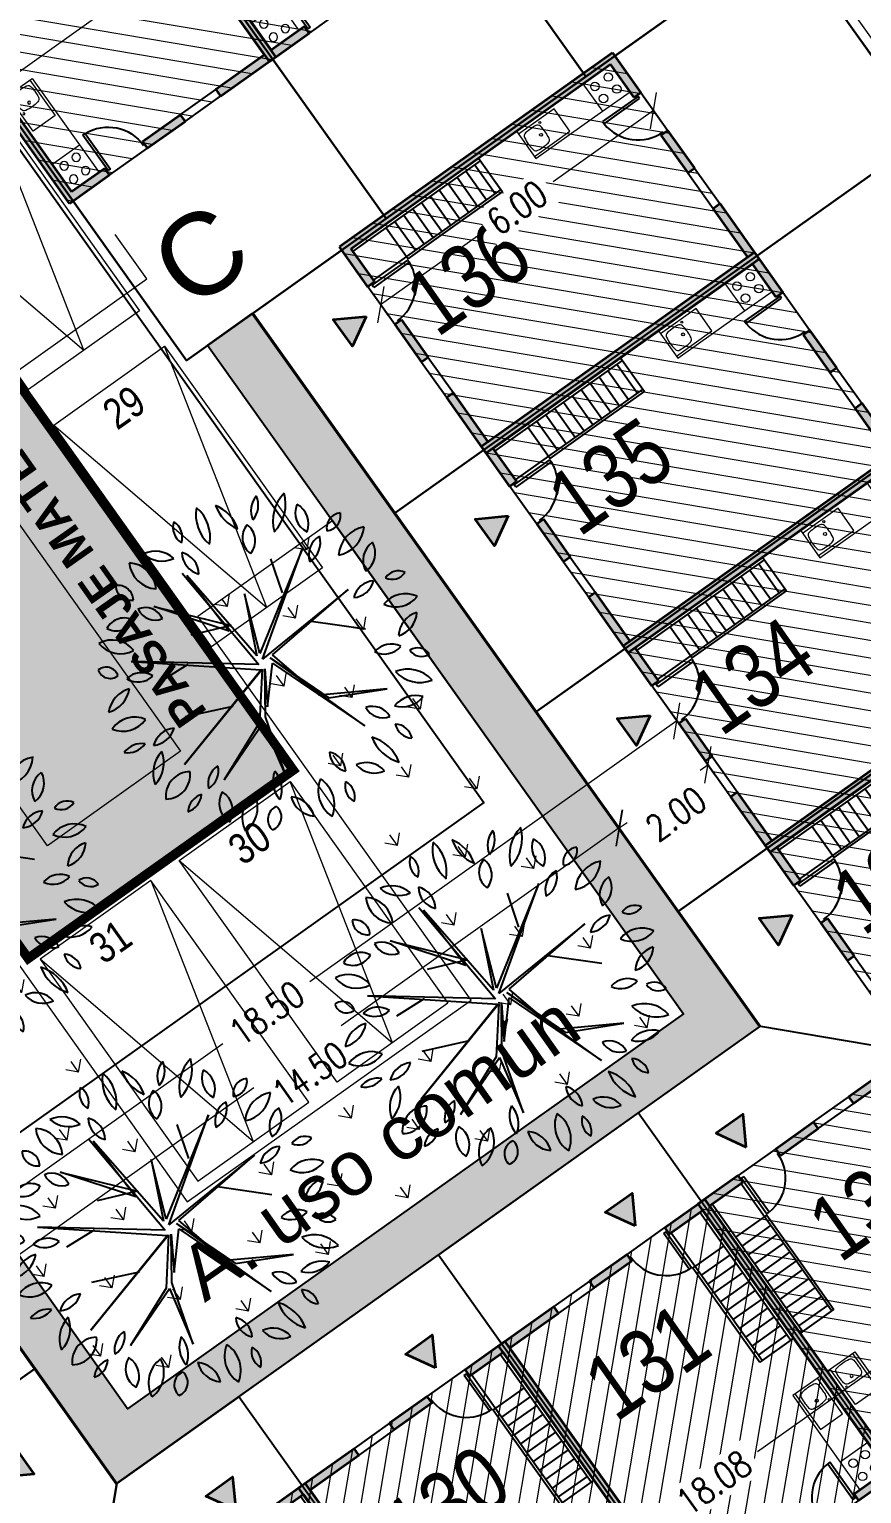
# Model space of a CAD drawing. Header units: metres. Extents: x 12 to 777, y -493 to 333.
# Drawn here: x 503.69 to 518.98, y -287.23 to -260.32 of the extents above; entities that cross this region are included whole.
import ezdxf
from ezdxf.enums import TextEntityAlignment as Align

# ---------------------------------------------------------------- set-up
doc = ezdxf.new("R2010")
doc.units = ezdxf.units.M
doc.header["$LTSCALE"] = 5
doc.header["$MEASUREMENT"] = 0
doc.linetypes.add('HIDDEN', pattern=[0.375, 0.25, -0.125])
doc.layers.get('0').update_dxf_attribs({"color": 30})
for name, color, linetype, lineweight in [('A-ANNO-DIMS', 3, 'Continuous', 18), ('A-ANNO-TEXT', 3, 'Continuous', 18), ('A-DOOR-FULL', 4, 'Continuous', 25), ('A-ELEV-OVHD', 3, 'HIDDEN', 18), ('A-FLOR-PATT', 8, 'Continuous', 18), ('A-FLOR-STRS', 4, 'Continuous', 25), ('A-FLOR-WDWK', 4, 'Continuous', 25), ('A-FURN', 8, 'Continuous', 18), ('A-WALL-FULL', 7, 'Continuous', 35), ('A-WALL-PATT', 8, 'Continuous', 18), ('G-PLAN-OTLN', 7, 'Continuous', 35), ('U-ANNO-PATT', 8, 'Continuous', 18), ('U-ANNO-SYMB', 3, 'Continuous', 18), ('U-BLDG-TYPE', 7, 'Continuous', 35), ('U-CURB', 4, 'Continuous', 25), ('U-PARK-MNR', 255, 'Continuous', 13)]:
    doc.layers.add(name, color=color, linetype=linetype, lineweight=lineweight)
for name, color, linetype in [('U-BLDG', 7, 'Continuous'), ('U-PROP', 1, 'Continuous'), ('U-STRT', 4, 'Continuous'), ('U-VEGE', 70, 'Continuous')]:
    doc.layers.add(name, color=color, linetype=linetype)
doc.styles.add('E-ARIAL', font='arial.ttf')
doc.styles.add('E-ROMANS', font='romans.shx', dxfattribs={"width": 0.8})
doc.dimstyles.new('E-0200_TICK_24', dxfattribs={"dimscale": 0.001, "dimtxt": 480, "dimasz": 480, "dimexe": 240, "dimexo": 120, "dimgap": 240, "dimtad": 0, "dimzin": 0, "dimdsep": 46, "dimtxsty": 'E-ROMANS', "dimblk": 'OBLIQUE', "dimcen": 240, "dimclrd": 256, "dimclre": 256, "dimclrt": 256, "dimadec": 0, "dimazin": 0, "dimtfac": 1, "dimtmove": 1, "dimatfit": 3, "dimldrblk": 'OPEN90', "dimfxl": 1, "dimtfill": 1, "dimtolj": 1, "dimtzin": 0, "dimlwd": -1, "dimarcsym": 0})

# ---------------------------------------------------------------- blocks, each defined once
blk = doc.blocks.new('_Oblique')
at = {"color": 0, "linetype": 'ByBlock', "lineweight": -2}
blk.add_line((-0.5, -0.5), (0.5, 0.5), dxfattribs=at)
blk = doc.blocks.new('*D234')
at = {"layer": 'A-ANNO-DIMS', "lineweight": -2, "ltscale": 5, "transparency": 16777216}
for p, q in [((515.892, -273.461), (516.297, -274.031)), ((514.262, -274.62), (514.667, -275.19))]:
    blk.add_line(p, q, dxfattribs=at)
at = {"layer": 'A-ANNO-DIMS', "ltscale": 5, "transparency": 16777216}
for p, q in [((516.158, -273.835), (516.016, -273.937)), ((514.528, -274.994), (514.671, -274.893))]:
    blk.add_line(p, q, dxfattribs=at)
at = {"layer": 'A-ANNO-DIMS', "ltscale": 5, "transparency": 16777216, "insert": (515.57, -274.734), "char_height": 0.48, "attachment_point": 5, "rotation": 35.4128, "style": 'E-ROMANS', "bg_fill": 3, "box_fill_scale": 1.25, "bg_fill_color": 256, "bg_fill_true_color": 13158600, "bg_fill_transparency": 0}
blk.add_mtext('\\A1;2.00', dxfattribs=at)
at = {"layer": 'A-ANNO-DIMS', "ltscale": 5, "transparency": 16777216, "xscale": 0.48, "yscale": 0.48, "zscale": 0.48}
for p, rotation in [((516.158, -273.835), 35.41278118758976), ((514.528, -274.994), 215.4127811875897)]:
    blk.add_blockref('_Oblique', p, dxfattribs=dict(at, rotation=rotation))
blk = doc.blocks.new('_Open90')
at = {"color": 0, "linetype": 'ByBlock', "lineweight": -2}
for p, q in [((0, 0), (-1, 0)), ((-0.5, 0.5), (0, 0)), ((0, 0), (-0.5, -0.5))]:
    blk.add_line(p, q, dxfattribs=at)
blk = doc.blocks.new('*D235')
at = {"layer": 'A-ANNO-DIMS', "ltscale": 5, "transparency": 16777216}
for p, q in [((514.527, -274.995), (509.418, -278.628)), ((502.711, -283.397), (507.819, -279.764))]:
    blk.add_line(p, q, dxfattribs=at)
at = {"layer": 'A-ANNO-DIMS', "lineweight": -2, "ltscale": 5, "transparency": 16777216}
for p, q in [((514.596, -275.093), (514.666, -275.191)), ((502.411, -282.975), (502.85, -283.592))]:
    blk.add_line(p, q, dxfattribs=at)
at = {"layer": 'A-ANNO-DIMS', "ltscale": 5, "transparency": 16777216, "xscale": 0.48, "yscale": 0.48, "zscale": 0.48}
for p, rotation in [((514.527, -274.995), 35.41278118758976), ((502.711, -283.397), 215.4127811875897)]:
    blk.add_blockref('_Oblique', p, dxfattribs=dict(at, rotation=rotation))
at = {"layer": 'A-ANNO-DIMS', "ltscale": 5, "transparency": 16777216, "insert": (508.845, -279.515), "char_height": 0.48, "attachment_point": 5, "rotation": 35.4128, "style": 'E-ROMANS', "bg_fill": 3, "box_fill_scale": 1.25, "bg_fill_color": 256, "bg_fill_true_color": 13158600, "bg_fill_transparency": 0}
blk.add_mtext('\\A1;14.50', dxfattribs=at)
blk = doc.blocks.new('*D237')
at = {"layer": 'A-ANNO-DIMS', "lineweight": -2, "ltscale": 5, "transparency": 16777216}
for p, q in [((515.675, -273.156), (515.445, -272.833)), ((500.597, -283.876), (500.368, -283.553))]:
    blk.add_line(p, q, dxfattribs=at)
at = {"layer": 'A-ANNO-DIMS', "ltscale": 5, "transparency": 16777216}
for p, q in [((515.585, -273.029), (508.845, -277.821)), ((500.507, -283.749), (507.247, -278.957))]:
    blk.add_line(p, q, dxfattribs=at)
at = {"layer": 'A-ANNO-DIMS', "ltscale": 5, "transparency": 16777216, "xscale": 0.48, "yscale": 0.48, "zscale": 0.48}
for p, rotation in [((515.585, -273.029), 35.41278118758976), ((500.507, -283.749), 215.4127811875897)]:
    blk.add_blockref('_Oblique', p, dxfattribs=dict(at, rotation=rotation))
at = {"layer": 'A-ANNO-DIMS', "ltscale": 5, "transparency": 16777216, "insert": (508.054, -278.4), "char_height": 0.48, "attachment_point": 5, "rotation": 35.4128, "style": 'E-ROMANS', "bg_fill": 3, "box_fill_scale": 1.25, "bg_fill_color": 256, "bg_fill_true_color": 13158600, "bg_fill_transparency": 0}
blk.add_mtext('\\A1;18.50', dxfattribs=at)
blk = doc.blocks.new('arbolito')
at = {"linetype": 'ByBlock'}
for p, q in [((-436.249, -26.412), (-435.853, -26.871)), ((-435.889, -26.898), (-436.249, -26.412)), ((-435.926, -26.331), (-435.853, -27.236)), ((-435.826, -27.173), (-435.908, -26.367)), ((-435.908, -26.367), (-435.889, -26.898)), ((-435.391, -26.895), (-435.313, -26.633)), ((-436.632, -26.654), (-435.862, -27.279)), ((-435.853, -27.236), (-436.632, -26.654)), ((-435.63, -26.735), (-435.826, -27.173)), ((-435.808, -27.218), (-435.075, -26.711)), ((-435.075, -26.711), (-435.799, -27.173)), ((-435.799, -27.173), (-435.63, -26.735)), ((-435.853, -26.871), (-436.146, -26.753)), ((-436.294, -26.922), (-436.541, -26.907)), ((-434.969, -27.164), (-435.808, -27.218)), ((-435.726, -27.236), (-434.969, -27.164)), ((-436.756, -27.529), (-435.853, -27.279)), ((-435.862, -27.279), (-436.756, -27.529)), ((-436.2, -27.381), (-436.541, -27.236)), ((-435.853, -27.279), (-436.104, -27.599)), ((-436.043, -27.589), (-435.835, -27.288)), ((-435.986, -27.538), (-435.763, -27.288)), ((-435.835, -27.288), (-435.986, -27.538)), ((-435.763, -27.288), (-435.467, -28.084)), ((-435.754, -27.245), (-435.566, -27.752)), ((-435.467, -28.084), (-435.754, -27.245)), ((-435.612, -27.692), (-435.726, -27.236)), ((-435.337, -27.197), (-435.035, -27.484)), ((-436.104, -27.599), (-436.578, -27.798)), ((-436.578, -27.798), (-436.086, -27.617)), ((-436.182, -28.066), (-436.043, -27.589)), ((-436.086, -27.617), (-436.182, -28.066)), ((-435.165, -27.952), (-435.612, -27.692)), ((-435.566, -27.752), (-435.165, -27.952))]:
    blk.add_line(p, q, dxfattribs=at)
for centre, radius, start, end in [((-436.023, -26.144), 0.215, 149.4737, 231.7586), ((-436.341, -26.204), 0.215, 329.4737, 51.7586), ((-435.875, -25.996), 0.21, 192.306, 259.6849), ((-436.118, -26.248), 0.21, 12.306, 79.6849), ((-435.672, -26.087), 0.135, 125.4093, 202.7101), ((-435.875, -26.029), 0.135, 305.4093, 22.7101), ((-435.345, -26.2), 0.293, 133.8117, 194.3077), ((-435.832, -26.061), 0.293, 313.8117, 14.3077), ((-435.138, -26.142), 0.294, 163.4642, 212.7906), ((-435.668, -26.217), 0.294, 343.4642, 32.7906), ((-436.296, -26.179), 0.116, 146.8151, 244.0193), ((-436.444, -26.22), 0.116, 326.8151, 64.0193), ((-435.083, -26.347), 0.173, 104.1004, 168.465), ((-435.295, -26.145), 0.173, 284.1004, 348.465), ((-435.696, -26.299), 0.171, 145.5248, 220.8327), ((-435.967, -26.314), 0.171, 325.5248, 40.8327), ((-434.886, -26.582), 0.303, 100.3005, 160.4476), ((-435.226, -26.182), 0.303, 280.3005, 340.4476), ((-436.542, -26.387), 0.211, 183.3189, 263.1904), ((-436.777, -26.609), 0.211, 3.3189, 83.1904), ((-436.569, -26.476), 0.15, 25.4537, 116.6852), ((-436.501, -26.277), 0.15, 205.4537, 296.6852), ((-436.217, -26.387), 0.143, 168.8066, 257.6391), ((-436.389, -26.499), 0.143, 348.8066, 77.6391), ((-435.275, -26.462), 0.148, 103.8914, 198.9039), ((-435.45, -26.366), 0.148, 283.8914, 18.9039), ((-434.823, -26.55), 0.165, 122.5817, 207.18), ((-435.058, -26.486), 0.165, 302.5817, 27.18), ((-436.782, -26.589), 0.0949, 163.4933, 274.4697), ((-436.866, -26.656), 0.0949, 343.4933, 94.4697), ((-436.711, -26.902), 0.163, 22.5723, 98.3335), ((-436.584, -26.679), 0.163, 202.5723, 278.3335), ((-434.923, -26.877), 0.171, 86.0282, 161.3698), ((-435.073, -26.652), 0.171, 266.0282, 341.3698), ((-434.737, -26.754), 0.115, 59.9815, 155.6676), ((-434.784, -26.607), 0.115, 239.9815, 335.6676), ((-436.839, -27.021), 0.218, 69.7201, 135.6489), ((-436.919, -26.664), 0.218, 249.7201, 315.6489), ((-434.694, -27.059), 0.236, 64.7353, 140.5781), ((-434.776, -26.695), 0.236, 244.7353, 320.5781), ((-436.974, -27.183), 0.206, 30.9482, 110.5784), ((-436.87, -26.884), 0.206, 210.9482, 290.5784), ((-434.61, -27.148), 0.17, 90.2529, 173.5221), ((-434.779, -26.959), 0.17, 270.2529, 353.5221), ((-437.024, -27.341), 0.162, 44.2577, 108.5927), ((-436.96, -27.074), 0.162, 224.2577, 288.5927), ((-436.748, -27.413), 0.18, 60.5095, 129.292), ((-436.773, -27.117), 0.18, 240.5095, 309.292), ((-434.859, -27.365), 0.167, 58.8748, 131.2135), ((-434.883, -27.096), 0.167, 238.8748, 311.2135), ((-434.642, -27.363), 0.115, 28.1981, 112.1918), ((-434.584, -27.202), 0.115, 208.1981, 292.1918), ((-437.069, -27.289), 0.238, 280.8762, 345.4479), ((-436.794, -27.582), 0.238, 100.8762, 165.4479), ((-434.753, -27.613), 0.209, 29.1952, 106.7189), ((-434.63, -27.311), 0.209, 209.1952, 286.7189), ((-436.859, -27.751), 0.187, 54.9745, 151.3792), ((-436.916, -27.508), 0.187, 234.9745, 331.3792), ((-434.707, -27.793), 0.194, 71.3712, 141.7535), ((-434.797, -27.49), 0.194, 251.3712, 321.7535), ((-436.703, -27.623), 0.161, 267.1724, 337.2365), ((-436.563, -27.845), 0.161, 87.1724, 157.2365), ((-435.039, -27.828), 0.166, 28.8072, 103.9199), ((-434.934, -27.588), 0.166, 208.8072, 283.9199), ((-436.827, -27.932), 0.15, 71.8192, 140.0818), ((-436.896, -27.693), 0.15, 251.8192, 320.0818), ((-434.858, -27.921), 0.109, 359.2557, 87.6287), ((-434.745, -27.814), 0.109, 179.2557, 267.6287), ((-436.575, -28.018), 0.167, 113.4753, 203.456), ((-436.795, -27.931), 0.167, 293.4753, 23.456), ((-436.113, -28.141), 0.206, 122.8873, 186.7253), ((-436.429, -27.993), 0.206, 302.8873, 6.7253), ((-435.23, -27.991), 0.151, 173.65, 254.6514), ((-435.42, -28.12), 0.151, 353.65, 74.6514), ((-435.095, -28.124), 0.249, 6.5487, 76.8911), ((-434.791, -27.853), 0.249, 186.5487, 256.8911), ((-436.677, -27.983), 0.229, 271.6328, 352.0268), ((-436.444, -28.243), 0.229, 91.6328, 172.0268), ((-435.137, -28.289), 0.207, 38.6962, 106.2415), ((-436.394, -28.297), 0.106, 76.5419, 193.4774), ((-436.472, -28.219), 0.106, 256.5419, 13.4774), ((-435.664, -28.174), 0.162, 148.7877, 221.5977), ((-435.923, -28.197), 0.162, 328.7877, 41.5977), ((-435.166, -28.264), 0.317, 165.2071, 218.3217), ((-435.722, -28.38), 0.317, 345.2071, 38.3217), ((-435.033, -27.96), 0.207, 218.6962, 286.2415), ((-436.054, -28.27), 0.195, 159.117, 230.3606), ((-436.361, -28.35), 0.195, 339.117, 50.3606), ((-435.852, -28.415), 0.233, 122.117, 201.7275), ((-436.193, -28.304), 0.233, 302.117, 21.7275), ((-435.723, -28.466), 0.181, 5.3196, 80.419), ((-435.512, -28.27), 0.181, 185.3196, 260.419), ((-435.143, -28.26), 0.138, 156.7754, 231.288), ((-435.356, -28.314), 0.138, 336.7754, 51.288), ((-435.746, -28.448), 0.134, 129.7475, 206.0709), ((-435.952, -28.404), 0.134, 309.7475, 26.0709)]:
    blk.add_arc(centre, radius, start, end, dxfattribs=at)
blk = doc.blocks.new('*D53')
at = {"layer": 'A-ANNO-DIMS', "lineweight": -2, "ltscale": 5, "transparency": 16777216}
for p, q in [((517.082, -258.94), (517.926, -258.34)), ((527.512, -273.609), (528.356, -273.009))]:
    blk.add_line(p, q, dxfattribs=at)
at = {"layer": 'A-ANNO-DIMS', "ltscale": 5, "transparency": 16777216}
for p, q in [((517.73, -258.479), (522.377, -265.014)), ((528.16, -273.149), (523.513, -266.613))]:
    blk.add_line(p, q, dxfattribs=at)
at = {"layer": 'A-ANNO-DIMS', "ltscale": 5, "transparency": 16777216, "xscale": 0.48, "yscale": 0.48, "zscale": 0.48}
for p, rotation in [((517.73, -258.479), 125.4127811874746), ((528.16, -273.149), 305.4127811874746)]:
    blk.add_blockref('_Oblique', p, dxfattribs=dict(at, rotation=rotation))
at = {"layer": 'A-ANNO-DIMS', "ltscale": 5, "transparency": 16777216, "insert": (522.922, -265.83), "char_height": 0.48, "attachment_point": 5, "rotation": 305.4128, "style": 'E-ROMANS', "bg_fill": 3, "box_fill_scale": 1.25, "bg_fill_color": 256, "bg_fill_true_color": 13158600, "bg_fill_transparency": 0}
blk.add_mtext('\\A1;18.00', dxfattribs=at)
blk = doc.blocks.new('LB-SUP PATIOS$0$CASATIPO')
at = {"layer": 'A-FLOR-PATT'}
h = blk.add_hatch(dxfattribs=at)
h.set_pattern_fill('LINE', color=256, scale=0.1, angle=45, style=0)
h.set_pattern_definition([(45, (-6e-14, 0), (-0.224506, 0.224506), [])])
h.paths.add_polyline_path([(-0.075, 6.15), (4.575, 6.15), (4.575, 0), (-0.075, 0)])
at = {"layer": 'A-WALL-FULL'}
blk.add_hatch(color=254, dxfattribs=at).paths.add_polyline_path([(1.25, -0.342), (1.553, -0.866), (0.947, -0.866)])
at = {"layer": 'A-WALL-PATT'}
h = blk.add_hatch(color=256, dxfattribs=at)
h.paths.add_polyline_path([(0.825, 6.15), (-0.075, 6.15), (-0.075, 0), (0.825, 0), (0.825, 0.15), (0.075, 0.15), (0.075, 6), (0.825, 6)])
h.paths.add_polyline_path([(2.525, 0.15), (1.675, 0.15), (1.675, 0), (2.525, 0)])
h.paths.add_polyline_path([(4.575, 6.15), (3.325, 6.15), (3.325, 6), (4.425, 6), (4.425, 0.15), (3.325, 0.15), (3.325, 0), (4.575, 0)])
h.paths.add_polyline_path([(2.525, 6.15), (1.675, 6.15), (1.675, 6), (2.525, 6)])
at = {"layer": 'A-DOOR-FULL'}
for p, q in [((1.675, 6.15), (0.825, 6.15)), ((0.9, 6.07), (0.85, 6.07)), ((0.85, 6.07), (0.85, 5.27)), ((0.9, 5.27), (0.9, 6.07)), ((0.85, 5.27), (0.9, 5.27)), ((0.85, 0.88), (0.9, 0.88)), ((0.85, 0.08), (0.85, 0.88)), ((0.9, 0.88), (0.9, 0.08)), ((0.9, 0.08), (0.85, 0.08))]:
    blk.add_line(p, q, dxfattribs=at)
at = {"layer": 'A-DOOR-FULL', "color": 1}
blk.add_line((1.675, 0), (0.825, 0), dxfattribs=at)
at = {"layer": 'A-DOOR-FULL'}
for centre, start, end in [((0.847, 6.071), 273.7768, 359.9185), ((0.847, 0.079), 0.0815, 86.2232)]:
    blk.add_arc(centre, 0.803, start, end, dxfattribs=at)
at = {"layer": 'A-FLOR-STRS'}
for p, q in [((0.075, 3.025), (0.835, 3.025)), ((0.135, 2.9), (0.785, 2.9)), ((0.135, 2.7), (0.785, 2.7)), ((0.135, 2.5), (0.785, 2.5)), ((0.135, 2.3), (0.785, 2.3)), ((0.135, 2.1), (0.785, 2.1)), ((0.135, 1.9), (0.785, 1.9)), ((0.135, 1.7), (0.485, 1.7)), ((0.485, 1.7), (0.785, 1.7)), ((0.135, 1.5), (0.785, 1.5)), ((0.135, 1.3), (0.785, 1.3)), ((0.135, 1.1), (0.785, 1.1)), ((0.135, 0.9), (0.835, 0.9)), ((0.785, 0.9), (0.785, 0.15))]:
    blk.add_line(p, q, dxfattribs=at)
for points in [[(0.135, 0.15), (0.135, 3.025)], [(0.785, 3.025), (0.785, 1.873)], [(0.835, 1.902), (0.835, 3.025)], [(0.785, 1.873), (0.785, 0.9), (0.835, 0.9), (0.835, 1.902)]]:
    blk.add_lwpolyline(points, dxfattribs=at)
at = {"layer": 'A-FLOR-WDWK'}
for points in [[(2.525, 6.15), (3.325, 6.15)], [(2.525, 6), (3.325, 6)], [(2.525, 0.15), (3.325, 0.15)], [(2.525, 0), (3.325, 0)]]:
    blk.add_lwpolyline(points, dxfattribs=at)
at = {"layer": 'A-FURN'}
for p, q in [((0.695, 5.38), (0.695, 6)), ((0.075, 5.38), (0.695, 5.38)), ((0.145, 4.68), (0.145, 3.88)), ((0.645, 4.68), (0.145, 4.68)), ((0.645, 3.88), (0.645, 4.68)), ((0.075, 3.88), (0.695, 3.88))]:
    blk.add_line(p, q, dxfattribs=at)
blk.add_lwpolyline([(0.695, 3.88), (0.695, 5.38)], dxfattribs=at)
for centre, radius in [((0.243, 5.83), 0.0778), ((0.513, 5.83), 0.0778), ((0.243, 5.53), 0.0778), ((0.513, 5.53), 0.0778), ((0.195, 4.323), 0.019), ((0.195, 4.323), 0.019), ((0.393, 4.209), 0.0275), ((0.393, 4.209), 0.0275)]:
    blk.add_circle(centre, radius, dxfattribs=at)
for centre, radius, start, end in [((0.943, 4.133), 0.75, 172.77, 180), ((0.943, 4.133), 0.75, 172.77, 180), ((1.755, 4.133), 1.562, 179.9987, 185.0083), ((1.755, 4.133), 1.562, 179.9987, 185.0083), ((0.273, 4.218), 0.075, 100.3812, 172.77), ((0.273, 4.218), 0.075, 100.3812, 172.77), ((0.395, 3.554), 0.75, 90, 100.3812), ((0.395, 3.554), 0.75, 90, 100.3812), ((0.395, 3.554), 0.75, 79.6188, 90), ((0.395, 3.554), 0.75, 79.6188, 90), ((0.517, 4.218), 0.075, 7.23, 79.6188), ((0.517, 4.218), 0.075, 7.23, 79.6188), ((-0.153, 4.133), 0.75, 360, 7.23), ((-0.153, 4.133), 0.75, 360, 7.23), ((-0.965, 4.133), 1.562, 354.9917, 0.0013), ((-0.965, 4.133), 1.562, 354.9917, 0.0013), ((0.273, 4.006), 0.075, 187.23, 259.6188), ((0.273, 4.006), 0.075, 187.23, 259.6188), ((0.395, 4.67), 0.75, 259.6188, 270), ((0.395, 4.67), 0.75, 259.6188, 270), ((0.395, 4.67), 0.75, 270, 280.3812), ((0.395, 4.67), 0.75, 270, 280.3812), ((0.517, 4.006), 0.075, 280.3812, 352.77), ((0.517, 4.006), 0.075, 280.3812, 352.77)]:
    blk.add_arc(centre, radius, start, end, dxfattribs=at)
at = {"layer": 'A-WALL-FULL'}
for p, q in [((-0.075, 6.15), (-0.075, 0)), ((-0.075, 6.15), (0.825, 6.15)), ((0.075, 0.15), (0.075, 6)), ((0.825, 6), (0.075, 6)), ((0.825, 6.15), (0.825, 6)), ((0.075, 0.15), (0.825, 0.15)), ((0.825, 0.15), (0.825, 0)), ((0.825, 0), (-0.075, 0))]:
    blk.add_line(p, q, dxfattribs=at)
for points in [[(1.675, 6), (1.675, 6.15)], [(1.675, 6.15), (2.525, 6.15)], [(1.675, 6), (2.525, 6)], [(2.525, 6), (2.525, 6.15)], [(3.325, 6.15), (4.575, 6.15), (4.575, 0), (3.325, 0)], [(3.325, 6), (3.325, 6.15)], [(4.425, 6), (4.425, 0.15), (3.325, 0.15)], [(4.425, 6), (3.325, 6)], [(1.675, 0.15), (2.525, 0.15)], [(1.675, 0.15), (1.675, 0)], [(2.525, 0.15), (2.525, 0)], [(3.325, 0.15), (3.325, 0)], [(1.675, 0), (2.525, 0)]]:
    blk.add_lwpolyline(points, dxfattribs=at)
blk.add_lwpolyline([(1.25, -0.342), (1.553, -0.866), (0.947, -0.866)], close=True, dxfattribs=at)
blk = doc.blocks.new('*D479')
at = {"layer": 'A-ANNO-DIMS', "lineweight": -2, "transparency": 16777216}
for p, q in [((524.911, -245.724), (524.841, -245.626)), ((502.787, -261.461), (502.717, -261.363))]:
    blk.add_line(p, q, dxfattribs=at)
at = {"layer": 'A-ANNO-DIMS', "transparency": 16777216}
for p, q in [((524.98, -245.822), (515.373, -252.656)), ((502.857, -261.559), (513.73, -253.824))]:
    blk.add_line(p, q, dxfattribs=at)
at = {"layer": 'A-ANNO-DIMS', "transparency": 16777216, "xscale": 0.48, "yscale": 0.48, "zscale": 0.48}
for p, rotation in [((524.98, -245.822), 35.42510156300691), ((502.857, -261.559), 215.4251015630069)]:
    blk.add_blockref('_Oblique', p, dxfattribs=dict(at, rotation=rotation))
at = {"layer": 'A-ANNO-DIMS', "transparency": 16777216, "insert": (514.552, -253.24), "char_height": 0.48, "attachment_point": 5, "rotation": 35.4251, "style": 'E-ROMANS', "bg_fill": 3, "box_fill_scale": 1.25, "bg_fill_color": 256, "bg_fill_true_color": 13158600, "bg_fill_transparency": 0}
blk.add_mtext('\\A1;27.00', dxfattribs=at)
blk = doc.blocks.new('*D485')
at = {"layer": 'A-ANNO-DIMS', "transparency": 16777216}
for p, q in [((522.281, -282.75), (517.067, -286.459)), ((507.491, -293.27), (515.469, -287.595))]:
    blk.add_line(p, q, dxfattribs=at)
at = {"layer": 'A-ANNO-DIMS', "lineweight": -2, "transparency": 16777216}
for p, q in [((522.212, -282.652), (522.142, -282.554)), ((507.559, -293.366), (507.63, -293.466))]:
    blk.add_line(p, q, dxfattribs=at)
at = {"layer": 'A-ANNO-DIMS', "transparency": 16777216, "xscale": 0.48, "yscale": 0.48, "zscale": 0.48}
for p, rotation in [((522.281, -282.75), 35.42510156300691), ((507.491, -293.27), 215.4251015630069)]:
    blk.add_blockref('_Oblique', p, dxfattribs=dict(at, rotation=rotation))
at = {"layer": 'A-ANNO-DIMS', "transparency": 16777216, "insert": (516.268, -287.027), "char_height": 0.48, "attachment_point": 5, "rotation": 35.4251, "style": 'E-ROMANS', "bg_fill": 3, "box_fill_scale": 1.25, "bg_fill_color": 256, "bg_fill_true_color": 13158600, "bg_fill_transparency": 0}
blk.add_mtext('\\A1;18.08', dxfattribs=at)
blk = doc.blocks.new('*D500')
at = {"layer": 'A-ANNO-DIMS', "ltscale": 5, "transparency": 16777216}
for p, q in [((515.157, -261.814), (513.316, -263.124)), ((510.146, -265.379), (511.986, -264.07))]:
    blk.add_line(p, q, dxfattribs=at)
at = {"layer": 'A-ANNO-DIMS', "lineweight": -2, "ltscale": 5, "transparency": 16777216}
for p, q in [((515.087, -261.717), (515.018, -261.619)), ((510.214, -265.476), (510.285, -265.575))]:
    blk.add_line(p, q, dxfattribs=at)
at = {"layer": 'A-ANNO-DIMS', "ltscale": 5, "transparency": 16777216, "xscale": 0.48, "yscale": 0.48, "zscale": 0.48}
for p, rotation in [((515.157, -261.814), 35.42510156300691), ((510.146, -265.379), 215.4251015630069)]:
    blk.add_blockref('_Oblique', p, dxfattribs=dict(at, rotation=rotation))
at = {"layer": 'A-ANNO-DIMS', "ltscale": 5, "transparency": 16777216, "insert": (512.651, -263.597), "char_height": 0.48, "attachment_point": 5, "rotation": 35.4251, "style": 'E-ROMANS', "bg_fill": 3, "box_fill_scale": 1.25, "bg_fill_color": 256, "bg_fill_true_color": 13158600, "bg_fill_transparency": 0}
blk.add_mtext('\\A1;6.00', dxfattribs=at)
blk = doc.blocks.new('ESTACIONAMIENTO')
blk.add_lwpolyline([(-2.5, -5), (0, -5), (0, 0), (-2.5, 0)], close=True)
blk.add_lwpolyline([(-2.5, -5), (-1.25, 0), (0, -5)])

msp = doc.modelspace()

# ---------------------------------------------------------------- linework, layer by layer
at = {"layer": 'A-ELEV-OVHD', "color": 4, "ltscale": 100}
msp.add_lwpolyline([(491.98, -253.206), (506.468, -273.583), (504.025, -275.32), (502.071, -272.572), (502.865, -271.102)], dxfattribs=at)
at = {"layer": 'U-PROP', "ltscale": 5}
for p, q in [((513.914, -261.188), (507.397, -252.022)), ((510.247, -263.795), (503.73, -254.631)), ((503.799, -284.927), (484.236, -298.836))]:
    msp.add_line(p, q, dxfattribs=at)
at = {"layer": 'U-PROP'}
msp.add_line((506.579, -266.403), (500.063, -257.238), dxfattribs=at)
for points in [[(507.398, -252.023), (503.73, -254.631), (510.247, -263.795), (513.914, -261.188)], [(503.73, -254.631), (500.063, -257.238), (506.579, -266.403), (510.247, -263.795)], [(505.301, -287.04), (503.799, -284.927), (494.019, -291.881), (496.681, -295.625), (500.348, -293.016), (504.83, -289.828)], [(507.542, -285.446), (505.301, -287.04), (504.83, -289.828), (507.56, -293.669), (507.193, -293.93), (506.889, -294.146), (509.619, -297.987), (514.162, -294.757)]]:
    msp.add_lwpolyline(points, close=True, dxfattribs=at)

# ---------------------------------------------------------------- block references
at = {"layer": 'U-BLDG-TYPE', "extrusion": (0, 0, -1), "zscale": -1.000000000000018, "rotation": 144.5748984369885}
for p in [(-504.598, -255.854), (-500.931, -258.463)]:
    msp.add_blockref('LB-SUP PATIOS$0$CASATIPO', p, dxfattribs=at)
at = {"layer": 'U-BLDG-TYPE', "xscale": -1, "rotation": 125.4127811742871}
msp.add_blockref('LB-SUP PATIOS$0$CASATIPO', (502.178, -286.1), dxfattribs=at)
at = {"layer": 'U-BLDG-TYPE', "extrusion": (0, 0, -1), "xscale": -1, "zscale": -1, "rotation": 144.5901167328559}
msp.add_blockref('LB-SUP PATIOS$0$CASATIPO', (-508.701, -287.076), dxfattribs=at)
at = {"layer": 'U-PARK-MNR', "ltscale": 5, "xscale": -1, "rotation": 215.4125143032168}
msp.add_blockref('ESTACIONAMIENTO', (509.076, -270.217), dxfattribs=at)

# ---------------------------------------------------------------- texts
at = {"layer": 'A-ANNO-TEXT', "style": 'E-ARIAL', "width": 0.8}
for s, height, p in [('136', 1.2, (511.75, -264.861)), ('29', 0.5633, (505.432, -267.265)), ('135', 1.2, (514.359, -268.528)), ('133', 1.2, (519.576, -275.862)), ('132', 1.2, (519.149, -281.867)), ('130', 1.2, (511.367, -287.405))]:
    msp.add_text(s, height=height, rotation=35.1739, dxfattribs=at).set_placement(p, align=Align.MIDDLE_CENTER)
at = {"layer": 'A-ANNO-TEXT', "insert": (506.668, -265.534), "char_height": 1.5, "attachment_point": 7, "rotation": 35.7741, "style": 'E-ARIAL'}
msp.add_mtext('C', dxfattribs=at)

# ---------------------------------------------------------------- dimensions: what is measured, and where the dimension line sits
at = {"layer": 'A-ANNO-DIMS', "ltscale": 5}
for base, p1, p2, angle, picture, middle in [((528.16, -273.149), (516.984, -259.009), (527.414, -273.679), 125.4128, '*D53', (522.922, -265.83)), ((514.528, -274.994), (515.822, -273.363), (514.192, -274.522), 215.4128, '*D234', (515.57, -274.734))]:
    dim = msp.add_linear_dim(base=base, p1=p1, p2=p2, angle=angle, dimstyle='E-0200_TICK_24', dxfattribs=at)
    dim.commit()
    dim.dimension.update_dxf_attribs({"geometry": picture, "text_midpoint": middle, "dimtype": 160})

# ---------------------------------------------------------------- next in the draw order: linework, layer by layer
at = {"layer": 'U-PROP', "ltscale": 5}
for p, q in [((528.584, -250.758), (506.579, -266.403)), ((529.97, -255.297), (510.411, -269.204))]:
    msp.add_line(p, q, dxfattribs=at)
at = {"layer": 'U-PROP'}
for points in [[(511.065, -249.415), (507.398, -252.023), (513.914, -261.188), (517.582, -258.58)], [(527.36, -251.628), (517.582, -258.58), (520.191, -262.25), (529.97, -255.297)], [(517.582, -258.58), (513.914, -261.188), (510.247, -263.795), (507.802, -265.534), (510.411, -269.204), (520.191, -262.25)]]:
    msp.add_lwpolyline(points, close=True, dxfattribs=at)

# ---------------------------------------------------------------- next in the draw order: block references
at = {"layer": 'U-BLDG-TYPE', "extrusion": (0, 0, -1), "xscale": -1, "zscale": -1, "rotation": 54.58721879911081}
for p in [(-509.433, -264.377), (-512.041, -268.045), (-517.256, -275.38)]:
    msp.add_blockref('LB-SUP PATIOS$0$CASATIPO', p, dxfattribs=at)

# ---------------------------------------------------------------- next in the draw order: texts
at = {"layer": 'A-ANNO-TEXT', "style": 'E-ARIAL', "width": 0.8}
msp.add_text('134', height=1.2, rotation=35.1739, dxfattribs=at).set_placement((516.967, -272.195), align=Align.MIDDLE_CENTER)

# ---------------------------------------------------------------- next in the draw order: dimensions: what is measured, and where the dimension line sits
at = {"layer": 'A-ANNO-DIMS', "ltscale": 5}
dim = msp.add_linear_dim(base=(502.711, -283.397), p1=(514.527, -274.995), p2=(502.341, -282.877), angle=215.4128, dimstyle='E-0200_TICK_24', dxfattribs=at)
dim.commit()
dim.dimension.update_dxf_attribs({"geometry": '*D235', "text_midpoint": (508.845, -279.515), "dimtype": 160})

# ---------------------------------------------------------------- next in the draw order: dimensions: what is measured, and where the dimension line sits
dim = msp.add_linear_dim(base=(515.585, -273.029), p1=(500.667, -283.974), p2=(515.744, -273.253), angle=35.4128, dimstyle='E-0200_TICK_24', dxfattribs=at)
dim.commit()
dim.dimension.update_dxf_attribs({"geometry": '*D237', "text_midpoint": (508.054, -278.4), "dimtype": 160})

# ---------------------------------------------------------------- next in the draw order: hatches: boundary and pattern name
at = {"layer": 'U-ANNO-PATT'}
h = msp.add_hatch(dxfattribs=at)
h.set_pattern_fill('AR-SAND', color=256, scale=0.2, angle=35.4128, style=0)
h.set_pattern_definition([(72.91278, (848.52758, -218.46973), (-0.2335725, 0.30677125), [0, -0.304, 0, -0.34, 0, -0.325]), (42.91278, (848.5276, -218.46973), (-0.03859275, 0.665113), [0, -0.164, 0, -0.274, 0, -0.105]), (2.91278, (848.3271, -218.61228), (0.50694838, 0.36182842), [0, -0.1, 0, -0.36, 0, -0.47]), (352.91278, (848.3271, -218.6123), (0.3882817, 0.4914487), [0, -0.05, 0, -0.236, 0, -0.27])])
h.paths.add_polyline_path([(491.36, -258.04), (493.991, -258.483), (501.99, -269.733), (500.403, -272.675), (503.69, -277.298), (508.446, -273.916), (496.303, -256.838), (496.748, -254.209)])
h = msp.add_hatch(dxfattribs=at)
h.set_pattern_fill('DOTS', color=256, scale=2, style=0)
h.set_pattern_definition([(35.412824, (300.04399, -130.1316), (-0.02147906, 0.1379852), [0, -0.124904013])])
h.paths.add_polyline_path([(507.783, -265.544), (506.969, -266.123), (515.707, -278.412), (505.5, -285.669), (496.784, -273.366), (495.971, -273.946), (505.286, -287.047), (517.1, -278.648)])
h = msp.add_hatch(dxfattribs=at)
h.set_pattern_fill('GRASS', color=256, scale=0.05, style=0)
h.set_pattern_definition([(125.4128, (465.3049, -298.603), (-1.252261, 0.211517), [0.238125, -1.557925]), (80.4128, (465.3049, -298.603), (-1.252262, 0.211517), [0.238125, -1.031875]), (170.4128, (465.3049, -298.603), (-0.211517, -1.252262), [0.238125, -1.031875])])
h.paths.add_polyline_path([(506.791, -271.105), (509.262, -269.347), (515.707, -278.412), (505.501, -285.671), (499.072, -276.595), (501.579, -274.811), (506.595, -281.866), (511.807, -278.16)])

# ---------------------------------------------------------------- next in the draw order: linework, layer by layer
at = {"layer": 'G-PLAN-OTLN', "ltscale": 8, "const_width": 0.15, "flags": 128}
msp.add_lwpolyline([(496.394, -256.816), (508.557, -273.935), (503.671, -277.409), (491.502, -260.294), (465.011, -279.129), (477.18, -296.245), (472.294, -299.719), (460.125, -282.604)], dxfattribs=at)
at = {"layer": 'U-ANNO-PATT', "ltscale": 5}
msp.add_lwpolyline([(506.791, -271.105), (509.262, -269.347), (515.707, -278.412), (505.501, -285.671), (499.072, -276.595), (501.579, -274.811), (506.595, -281.866), (511.807, -278.16)], close=True, dxfattribs=at)
at = {"layer": 'U-ANNO-SYMB', "ltscale": 5}
msp.add_lwpolyline([(494.271, -271.918), (494.85, -272.733), (505.85, -264.907), (505.271, -264.092)], dxfattribs=at)
at = {"layer": 'U-BLDG', "ltscale": 0.4, "flags": 128}
msp.add_lwpolyline([(499.88, -257.405), (512.043, -274.525), (503.082, -280.896), (490.913, -263.78), (468.497, -279.718), (480.666, -296.833), (471.705, -303.205), (459.536, -286.09)], dxfattribs=at)
at = {"layer": 'U-CURB', "ltscale": 5}
msp.add_lwpolyline([(491.767, -257.751), (493.991, -258.483), (501.99, -269.734), (500.403, -272.675), (503.69, -277.298), (508.446, -273.916), (496.303, -256.838), (496.342, -254.498)], close=True, dxfattribs=at)
at = {"layer": 'U-PROP', "ltscale": 5}
for p, q in [((534.677, -282.625), (511.064, -249.414)), ((532.567, -258.951), (513.009, -272.857)), ((535.175, -262.618), (515.616, -276.525)), ((495.986, -273.938), (505.301, -287.04)), ((505.301, -287.04), (517.118, -278.637)), ((511.209, -282.838), (534.822, -316.048))]:
    msp.add_line(p, q, dxfattribs=at)
at = {"layer": 'U-PROP'}
for points in [[(520.191, -262.25), (510.411, -269.204), (513.009, -272.857), (522.789, -265.904)], [(522.789, -265.904), (513.009, -272.857), (515.616, -276.525), (525.396, -269.571)], [(525.396, -269.571), (515.616, -276.525), (517.118, -278.637), (519.907, -279.108), (524.39, -275.921), (528.057, -273.314)], [(514.877, -280.231), (511.209, -282.838), (517.829, -292.149), (521.497, -289.541)], [(501.191, -281.26), (491.411, -288.213), (494.019, -291.881), (503.799, -284.927)]]:
    msp.add_lwpolyline(points, close=True, dxfattribs=at)
at = {"layer": 'U-STRT'}
for points in [[(491.563, -257.797), (493.945, -258.556), (501.896, -269.739), (500.309, -272.681), (503.671, -277.409), (508.557, -273.935), (496.388, -256.819), (496.453, -254.321)], [(507.783, -265.544), (506.969, -266.123), (515.707, -278.412), (505.5, -285.669), (496.784, -273.366), (495.971, -273.946), (505.286, -287.047), (517.1, -278.648)]]:
    msp.add_lwpolyline(points, close=True, dxfattribs=at)

# ---------------------------------------------------------------- next in the draw order: block references
at = {"layer": 'U-BLDG-TYPE', "extrusion": (0, 0, -1), "xscale": -1, "zscale": -1}
for p, rotation in [((-514.648, -271.712), 54.58721879911081), ((-516.036, -281.861), 144.5901167328559), ((-512.368, -284.468), 144.5901167328559)]:
    msp.add_blockref('LB-SUP PATIOS$0$CASATIPO', p, dxfattribs=dict(at, rotation=rotation))
at = {"layer": 'U-BLDG-TYPE', "extrusion": (0, 0, -1), "zscale": -1.000000000000018, "rotation": 144.5901167328666}
msp.add_blockref('LB-SUP PATIOS$0$CASATIPO', (-516.036, -281.86), dxfattribs=at)
at = {"layer": 'U-PARK-MNR', "ltscale": 5, "xscale": -1, "rotation": 215.4125143032168}
msp.add_blockref('ESTACIONAMIENTO', (511.382, -278.217), dxfattribs=at)
at = {"layer": 'U-PARK-MNR', "ltscale": 5, "rotation": 215.4130480718139}
msp.add_blockref('ESTACIONAMIENTO', (506.788, -281.483), dxfattribs=at)
at = {"layer": 'U-VEGE', "xscale": 2.41435241329312, "yscale": 2.41435241329312, "zscale": 2.41435241329312, "rotation": 35.41304824015687}
for p in [(1327.428, 391.375), (1321.348, 387.145), (1331.772, 385.229), (1325.709, 380.982)]:
    msp.add_blockref('arbolito', p, dxfattribs=at)

# ---------------------------------------------------------------- next in the draw order: texts
at = {"layer": 'A-ANNO-TEXT', "style": 'E-ARIAL', "width": 0.8}
for s, height, p in [('30', 0.5633, (507.737, -275.266)), ('31', 0.5633, (505.181, -277.083)), ('131', 1.2, (515.033, -284.796))]:
    msp.add_text(s, height=height, rotation=35.1739, dxfattribs=at).set_placement(p, align=Align.MIDDLE_CENTER)
at = {"layer": 'A-ANNO-TEXT', "insert": (513.321, -277.989), "char_height": 1, "attachment_point": 3, "rotation": 35.1616, "style": 'E-ARIAL'}
msp.add_mtext('A. uso común', dxfattribs=at)

# ---------------------------------------------------------------- next in the draw order: dimensions: what is measured, and where the dimension line sits
at = {"layer": 'A-ANNO-DIMS'}
for base, p1, p2, text, picture, middle in [((524.98, -245.822), (502.857, -261.559), (524.98, -245.822), '27.00', '*D479', (514.552, -253.24)), ((522.281, -282.75), (507.49, -293.268), (522.281, -282.75), '18.08', '*D485', (516.268, -287.027))]:
    dim = msp.add_linear_dim(base=base, p1=p1, p2=p2, angle=35.4251, text=text, dimstyle='E-0200_TICK_24', dxfattribs=at)
    dim.commit()
    dim.dimension.update_dxf_attribs({"geometry": picture, "text_midpoint": middle, "dimtype": 160})

# ---------------------------------------------------------------- next in the draw order: block references
at = {"layer": 'U-PARK-MNR', "ltscale": 5, "xscale": -1, "rotation": 215.4125143032168}
msp.add_blockref('ESTACIONAMIENTO', (505.715, -265.49), dxfattribs=at)

# ---------------------------------------------------------------- next in the draw order: texts
at = {"layer": 'A-ANNO-TEXT', "insert": (506.482, -273.212), "char_height": 0.6, "attachment_point": 1, "rotation": 125.1616, "style": 'E-ARIAL'}
msp.add_mtext('{\\fArial|b1|i0|c0|p34;PASAJE MATEO DE TORO Y ZAMBRANO }(EX PASAJE 6)', dxfattribs=at)

# ---------------------------------------------------------------- next in the draw order: dimensions: what is measured, and where the dimension line sits
at = {"layer": 'A-ANNO-DIMS', "ltscale": 5}
dim = msp.add_linear_dim(base=(515.157, -261.814), p1=(510.145, -265.378), p2=(515.157, -261.814), angle=35.4251, text='6.00', dimstyle='E-0200_TICK_24', dxfattribs=at)
dim.commit()
dim.dimension.update_dxf_attribs({"geometry": '*D500', "text_midpoint": (512.651, -263.597)})

doc.saveas('drawing.dxf')
